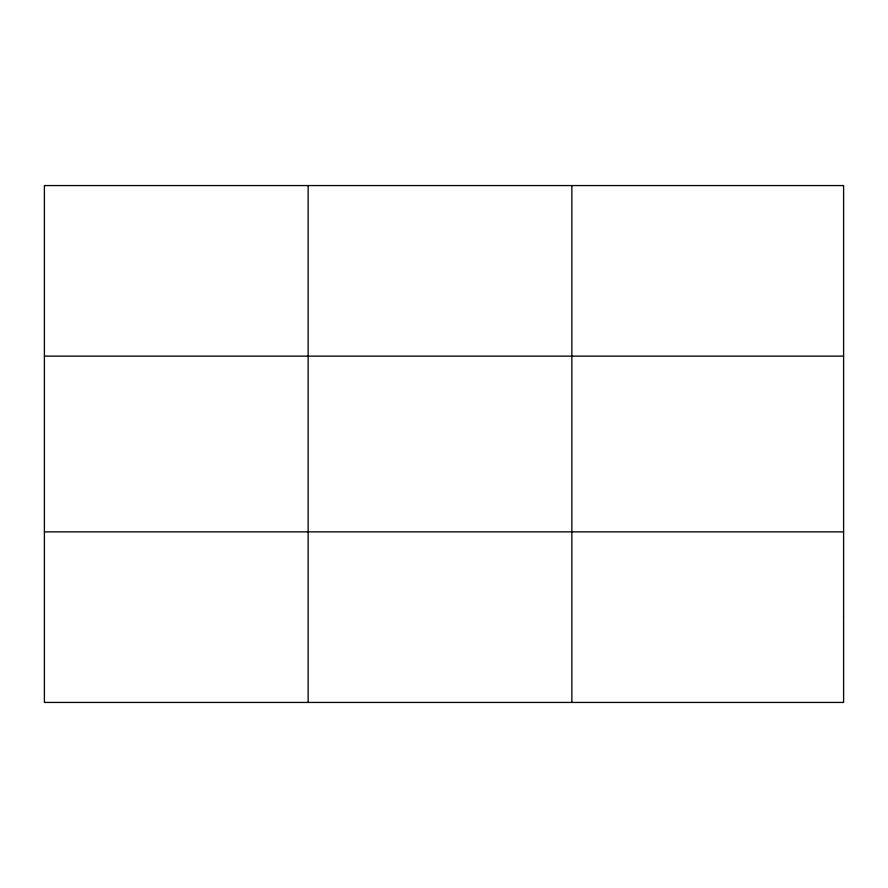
<?xml version="1.0" encoding="UTF-8"?>
<svg xmlns="http://www.w3.org/2000/svg" width="888" height="888" viewBox="0 0 888 888"><rect width="100%" height="100%" fill="white"/><g stroke="black" fill="none" stroke-linecap="round" stroke-linejoin="round"><path stroke-width="1.33" d="M308.136 702.441L308.136 185.559M571.872 702.441L571.872 185.559M44.4 356.132L843.6 356.132M44.4 531.868L843.6 531.868M843.6 617.16L843.6 702.441L44.4 702.441L44.4 185.559L843.6 185.559L843.6 617.16"/></g></svg>
